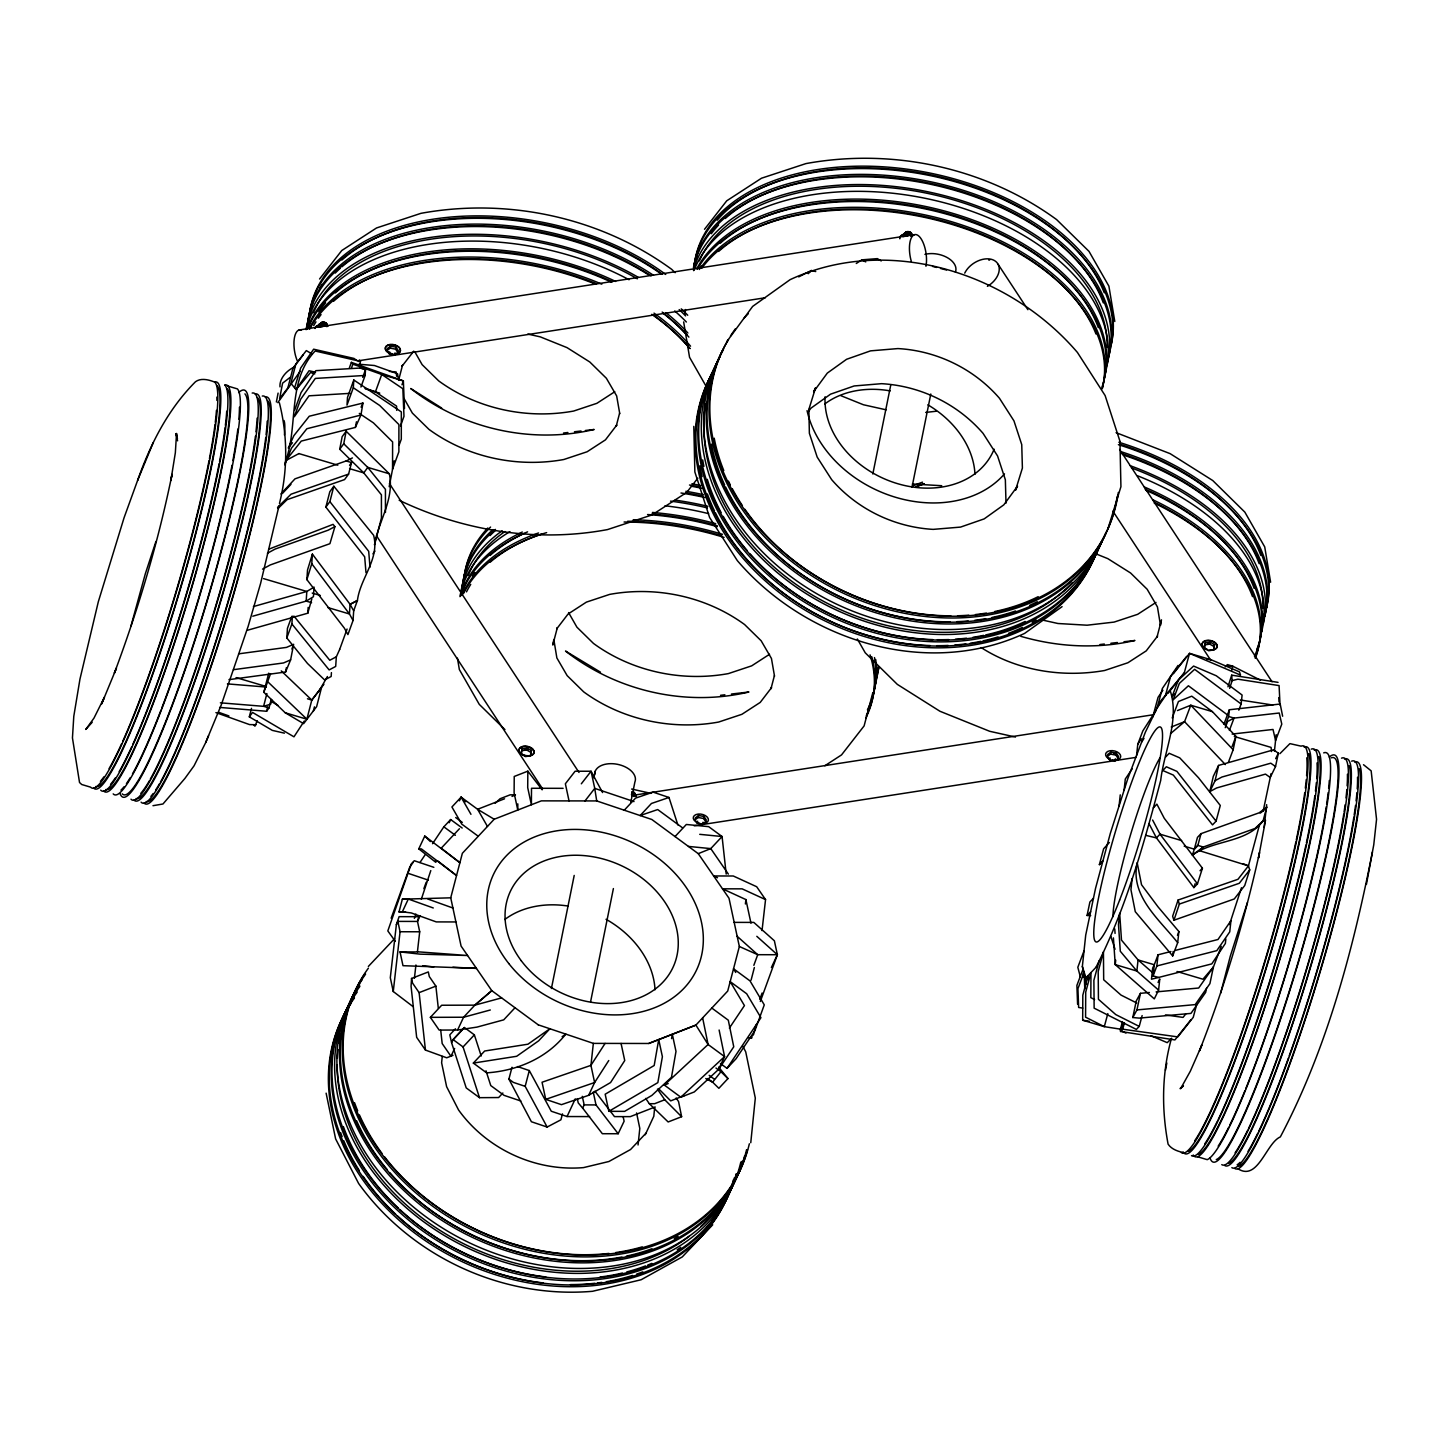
<?xml version="1.0" encoding="UTF-8"?>
<svg xmlns="http://www.w3.org/2000/svg" width="1449" height="1449" viewBox="0 0 1449 1449"><rect width="100%" height="100%" fill="white"/><g stroke="black" fill="none" stroke-linecap="round" stroke-linejoin="round"><path stroke-width="1.5" d="M1121.49 1029.315L1104.319 1026.653L1082.675 1020.205L1082.82 995.155L1088.072 975.63L1088.054 979.814M517.818 803.869L517.782 810.045L514.105 792.929L514.232 776.465L527.834 771.158L542.161 789.814M527.834 771.158L527.708 787.622L531.385 804.756L531.511 788.274L563.118 788.328M619.755 413.69L616.658 395.921L606.37 378.261L589.797 361.996L567.03 347.633L540.26 336.856L527.853 334.085M774.527 676.23L771.448 658.462L761.16 640.784L744.587 624.537C706.206 596.517 656.27 585.867 609.649 594.398L586.41 602.114L568.08 614.014L556.742 628.812L557.322 627.707L552.793 645.04L553.826 639.552L556.869 657.955L567.157 675.632L583.73 691.898C622.11 719.918 672.046 730.568 718.668 722.037L741.906 714.303L760.236 702.403L771.574 687.605L770.995 688.71L774.382 675.723M438.304 1008.214L435.877 986.117L429.302 976.554L428.306 971.935L411.552 978.455L411.063 986.28L416.66 1037.339L425.445 1050.072L446.709 1057.788L452.994 1055.343M359.28 365.347L360.493 361.399L315.139 351.002C287.029 380.852 298.476 424.611 285.851 460.583L284.765 464.803L291.43 448.212L306.862 428.741L360.946 415.048L362.938 403.057L309.271 416.225L293.839 435.696L288.26 448.067M331.423 672.626L331.169 676.484L324.612 679.943L307.514 663.479L286.811 637.958L287.445 628.323L291.792 616.332M286.811 637.958L291.883 623.976L292.39 616.26M306.88 579.618L307.514 570L312.386 554.116L350.078 604.324L353.683 610.826L353.049 620.462L347.923 634.59L344.319 628.087L306.88 579.618L311.77 563.733L312.386 554.116M247.688 630.188L307.786 613.199L308.166 607.421M307.786 613.199L311.843 598.854M353.81 380L347.506 397.37L346.999 405.122L353.302 387.752L353.81 380L401.337 411.914L401.301 439.174L399.2 444.97M365.981 572.663L364.677 556.833L325.862 507.096L329.811 491.736L333.831 486.248L373.625 535.297C379.837 559.169 360.294 577.771 357.414 600.502L350.078 604.342L349.444 613.978L353.049 620.462M360.928 387.046L365.13 375.454L365.51 369.64L360.113 368.046L315.828 370.672L301.048 392.607L294.727 409.976M442.253 1056.448L441.619 1062.823L446.618 1086.678L458.554 1109.97C486.683 1149.148 535.46 1171.716 583.549 1167.604L608.924 1161.5L630.569 1149.51L646.019 1133.154M638.049 1144.982L639.806 1128.427L636.582 1112.959M654.658 1107.742L653.807 1116.255L645.258 1134.766M1086.496 984.088L1082.349 966.555L1085.718 935.112L1095.535 888.382L1110.314 833.41L1127.811 778.584L1145.344 732.252L1160.269 701.479L1184.286 672.861L1189.52 653.354L1211.165 659.784L1239.493 671.865L1240.525 675.089L1189.52 653.354L1173.418 673.658M1119.063 805.988L1120.258 794.849M1124.116 790.176L1125.293 779.037L1132.285 768.713M1136.577 755.418L1137.773 744.261L1142.826 730.912L1155.795 710.753M1115.712 960.162L1115.241 964.617L1154.31 998.886L1158.584 990.102L1159.78 978.944L1158.059 982.458M1132.14 878.601L1130.945 889.758L1135.273 911.693L1172.676 955.942L1177.693 942.701L1178.888 931.544L1158.113 906.965L1141.522 884.723L1137.193 862.789C1129.894 896.043 1159.327 919.354 1177.693 942.701M1095.969 967.316C1126.127 908.414 1143.804 844.115 1160.703 780.413C1164.054 751.216 1179.758 720.117 1170.285 690.938M1225.836 938.97L1225.365 943.444L1211.781 963.893L1158.512 977.477L1153.096 975.901L1154.292 964.726L1158.041 954.8L1170.901 951.522M1153.096 975.883L1156.863 965.958L1158.041 954.8M1172.676 955.942L1173.165 951.468M1229.658 688.366L1232.139 680.595L1231.686 675.162L1278.054 682.37M1225.528 724.717L1228.643 716.494L1229.368 709.756L1280.191 704.033L1282.637 716.241M1238.804 710.173L1241.141 703.997L1242.101 695.031L1216.254 675.759L1193.596 666.069L1178.309 680.161L1172.078 696.589L1175.139 693.781M1274.414 751.252L1276.189 734.661M1171.227 1039.223C1161.808 1073.745 1161.518 1109.228 1168.093 1144.149C1171.752 1149.637 1178.617 1151.557 1184.648 1152.933M1264.162 827.451L1266.661 804.684M593.347 1043.371L590.938 1065.395L594.615 1082.53L588.638 1095.317L561.451 1104.663L545.73 1099.356L542.053 1082.24L590.902 1065.377L605.084 1043.407M417.439 951.703L419.703 931.779L417.493 921.437L418.761 916.692L399.109 916.656L396.374 924.625L390.306 977.731L393.259 991.514L413.074 1006.62M393.259 991.514L400.069 931.743L397.859 921.401L417.493 921.437L420.192 915.677M414.414 978.256L415.935 964.98M745.402 903.995L745.891 899.575L722.508 888.817L742.142 888.853L765.543 899.594L762.029 930.584M521.151 754.023L522.111 748.698L527.074 747.938L531.457 750.473L530.497 755.798L525.552 756.577L521.151 754.023L521.549 752.013M1204.264 648.192L1205.224 642.867L1210.187 642.106L1214.57 644.642L1213.61 649.967L1208.647 650.728L1204.264 648.192L1204.662 646.182M671.557 1038.607L672.318 1034.278L675.995 1051.413L671.467 1077.313L651.887 1095.408L624.646 1111.365L608.852 1111.329L605.175 1094.212L654.187 1065.504L658.715 1039.585L662.392 1056.701L657.846 1082.62L608.852 1111.329M1165.485 1070.195L1166.825 1062.968M1265.52 820.225L1258.493 858.043L1259.507 852.628C1244.546 920.061 1224.749 986.479 1199.482 1050.797L1201.837 1045.091L1190.317 1071.228L1180.663 1088.579L1183.145 1085.826M1238.098 1168.836C1257.949 1181.587 1266.263 1142.917 1280.336 1136.922C1327.139 1048.37 1353.04 949.838 1372.42 852.03M1366.407 884.415L1373.761 844.803L1376.55 819.319L1371.152 770.85L1363.509 764.71M279.458 503.473C287.844 470.273 287.717 435.823 279.367 402.75M276.379 401.989L278.099 393.096M228.942 679.653L285.544 672.028L286.413 667.591M285.544 672.028L290.615 659.875L293.622 644.316L286.504 647.395L238.614 653.843M339.736 449.226L342.145 436.71L346.148 431.241L389.401 473.877C394.472 499.76 378.606 520.535 374.512 544.896L381.431 517.963L381.413 494.834L363.771 472.881L339.736 449.226L343.739 443.756L346.148 431.241M298.856 453.609L285.851 460.565L301.265 441.094L355.367 427.419L356.454 421.786M389.183 486.701L394.182 460.764M387.028 350.495L387.444 348.466L390.632 346.13L396.03 347.144L398.24 350.513L397.841 352.542L394.653 354.896L389.256 353.864L387.028 350.495L390.216 348.14L390.632 346.13M389.256 353.864L389.654 351.853M397.841 352.542L395.613 349.173L396.03 347.144M394.653 354.896L395.052 352.868M522.111 748.698L521.712 750.727L526.657 749.948L531.058 752.502L531.457 750.473M526.657 749.948L527.074 747.938M530.497 755.798L530.914 753.788M551.417 988.508L574.202 875.431M593.891 777.859L595.231 771.212M590.612 1001.657L613.398 888.563M630.84 802.094L634.861 782.134A20.648 12.588 11.4 0 0 617.202 764.257A20.648 12.588 11.4 0 0 594.67 774.454M695.031 819.844L695.429 817.816L698.617 815.461L704.015 816.493L706.243 819.862L705.826 821.891L702.638 824.246L697.241 823.213L695.031 819.844L698.219 817.49L698.617 815.461M697.241 823.213L697.657 821.203M702.638 824.246L703.055 822.217M705.826 821.891L703.616 818.504L704.015 816.493M912.87 235.463L908.469 232.927L907.871 235.861L902.926 236.64M872.823 473.986L890.7 385.307M912.019 487.136L930.801 394.001M1107.344 756.432L1107.742 754.422L1110.93 752.067L1116.328 753.1L1118.537 756.469L1118.139 758.479L1114.951 760.834L1109.554 759.819L1107.344 756.432L1110.514 754.096L1110.93 752.067M1109.554 759.819L1109.952 757.791M1118.139 758.479L1115.911 755.11L1116.328 753.1M1114.951 760.834L1115.35 758.823M1161.174 621.458L1160.486 625.334L1157.443 606.932L1147.155 589.254L1130.582 572.989L1107.815 558.644L1095.462 553.663M1205.224 642.867L1204.825 644.896L1209.77 644.117L1214.171 646.652L1214.57 644.642M1209.77 644.117L1210.187 642.106M1213.61 649.967L1214.027 647.938M1090.68 915.605L1087.076 915.496L1089.902 902.003L1093.47 898.271M1206.51 988.29L1205.64 992.438L1190.951 1013.394L1139.168 1018.122L1132.792 1017.524L1136.27 1000.915L1140.435 993.326L1149.401 992.493M1132.792 1017.524L1136.94 1009.917L1140.435 993.326M1218.591 765.416L1215.077 780.703L1209.788 791.625L1216.599 787.966L1265.484 774.11L1270.23 777.479L1275.537 766.539L1278.344 753.19L1273.58 749.839L1218.591 765.416L1213.302 776.338L1209.788 791.625M1228.48 762.083L1233.153 749.749L1235.943 736.4L1212.415 711.658L1191.748 696.172L1178.435 701.515L1172.205 717.961M1221.235 946.36L1213.393 967.044L1209.915 983.654L1195.208 1004.61L1136.94 1009.917M1260.195 813.143L1263.22 810.879L1271.045 773.657M278.933 506.154L260.585 583.476L248.232 626.077L221.28 704.884L205.758 742.413L194.057 765.815L184.892 778.457L162.958 803.996L152.978 805.698M1220.638 993.199L1230.273 956.249L1247.426 902.528M131.026 625.823L145.353 573.695L155.912 541.528M325.862 507.096L329.883 501.626L333.831 486.248M269.46 548.917L333.071 524.375L334.918 526.621L329.919 543.683L270.257 564.947L262.541 569.131M278.027 508.49L287.029 499.688L344.572 479.583L348.593 474.095L351.564 462.575L346.148 460.963L294.998 478.84L280.907 493.928M288.079 387.137L292.988 368.028L303.095 355.023M284.421 733.158L272.321 730.387L249.319 716.838L251.51 708.362M285.236 712.781L306.88 719.211L311.789 700.102L321.533 687.551L316.625 706.659L303.62 723.649L285.236 712.781L263.827 692.26L268.735 673.151M263.827 692.26L270.51 673.821M266.888 693.564L263.609 706.333L220.375 702.819M219.614 707.42L266.598 711.26L267.685 707.003M266.598 711.26L269.025 707.945L271.217 699.432M271.814 699.939L270.709 704.178L263.627 706.297L269.025 707.909M313.364 711.097L314.451 706.858M619.592 413.182L616.223 426.169L616.785 425.064L605.447 439.862L587.117 451.762L563.878 459.496C517.257 468.027 467.321 457.377 428.94 429.357L412.367 413.092L404.036 398.493M872.859 692.55L864.111 725.913L841.543 754.893L824.843 765.76M1161.5 619.846L1156.99 637.18L1157.57 636.075L1146.231 650.873L1127.902 662.754L1104.663 670.489C1062.642 677.897 1017.216 670.796 981.118 647.54M395.342 941.379L387.825 930.928L411.226 863.984L414.287 860.724L433.831 867.317M405.575 911.928L399.018 911.928L402.351 899.195L450.73 897.819L462.358 853.298L494.181 819.246L541.365 800.862L596.716 800.935L651.815 819.482L698.255 853.66L729.01 898.253L739.352 946.505L727.724 991.044L695.9 1025.095L648.735 1043.479L593.384 1043.389L538.249 1024.841M421.333 899.249L430.788 870.577M562.466 1113.883L560.908 1119.805L547.142 1127.05L531.403 1121.743L508.907 1079.107L512.004 1067.261M547.142 1127.05L525.172 1086.352L529.302 1070.557L517.492 1066.573M751.089 980.14L754.368 967.534M756.034 1025.004L753.552 1034.532L750.491 1037.81L752.049 1037.738L748.517 1037.828M750.763 1142.736L755.309 1098.088L745.728 1051.883L742.631 1045.852M1006.004 503.165L1005.352 479.728L997.564 455.964L983.074 433.378C957.59 403.891 920.405 385.851 881.535 383.677L854.167 385.959L830.549 394.164L810.915 408.201L808.415 411.588M1102.924 860.887L1099.374 864.636L1103.631 848.77L1109.354 842.503M1152.806 716.875L1158.041 697.367L1162.895 690.249M1165.268 696.208L1170.52 676.701L1186.64 656.397M1099.139 960.814L1093.886 980.321L1094.14 1008.16L1136.36 1029.424L1139.222 1026.399L1142.138 1015.568M1107.815 1013.63L1104.319 1026.653L1085.573 1017.18L1085.718 992.112L1090.97 972.605L1090.825 997.655L1094.575 999.556M1120.149 1030.257L1122.486 1021.581M1190.716 1019.987L1174.94 1039.929L1120.53 1031.471L1122.866 1022.795M1120.53 1031.471L1122.685 1029.207L1124.442 1022.704M1231.632 670.561L1232.791 666.214L1227.394 664.602L1225.238 666.866M1184.177 846.144L1194.32 849.168L1197.472 837.377L1201.04 833.646L1259.199 812.78L1266.77 807.147L1263.075 820.895C1246.448 843.3 1213.9 839.587 1192.436 855.037L1194.32 849.15L1197.87 845.419L1201.04 833.646M1216.073 821.166L1176.896 771.357L1166.336 766.775L1162.786 770.524L1173.346 775.088L1212.523 824.898L1216.073 821.166L1220.293 805.463L1198.54 777.787L1179.74 757.863L1169.18 753.299L1165.612 757.03M1196.729 1004.356L1193.233 1017.361L1177.802 1036.904L1122.685 1029.207M1263.075 820.895L1254.979 828.484L1203.286 847.031L1199.718 850.762L1248.44 865.868L1249.726 869.871L1244.727 885.538L1234.276 898.96L1173.925 920.242L1172.639 916.239L1178.073 900.046L1237.989 879.289L1248.44 865.868L1259.525 824.626M294.6 387.807L300.668 368.064L313.654 349.191L353.973 358.428L356.852 360.493M253.829 724.844L254.933 726.203L257.234 720.787M808.723 409.868L815.552 387.843L813.614 391.773L827.307 373.099L846.596 359.28L870.559 350.857L897.927 348.575C936.797 350.73 973.982 368.789 999.466 398.276L1013.956 420.862L1021.744 444.626L1022.396 468.063L1015.586 490.088L1017.524 486.158L1003.813 504.85L984.179 518.887L960.56 527.092L933.192 529.374C894.323 527.201 857.138 509.142 831.672 479.655L817.182 457.087L809.375 433.305L808.85 409.397M1107.924 528.813L1120.928 486.683L1119.95 441.528M1227.973 686.826L1231.686 675.162M1178.073 900.046L1179.359 904.067L1173.925 920.242M1149.057 823.757L1156.447 837.902L1193.885 887.603L1195.135 883.691M1193.885 887.603L1197.454 883.872L1202.435 868.205L1164.271 818.305L1156.882 804.159L1153.313 807.908M1241.467 887.712L1229.476 924.571M137.619 480.362L124.071 517.746L98.315 601.77L79.967 679.074L73.79 716.313L72.45 737.921L79.532 782.496L81.724 784.507L90.635 787.169A212.369 24.633 -73.4 0 0 171.851 606.588A212.369 24.633 -73.4 0 0 214.832 382.174C209.073 379.783 201.031 377.628 195.47 381.757C168.012 409.288 150.479 443.955 137.619 480.362L153.141 442.814M349.281 368.155L351.382 362.359L403.365 380.906L404.488 408.509M351.455 368.028L352.868 364.17L351.382 362.359M362.721 377.374L365.51 369.64M396.718 410.357L396.555 406.1L375.436 391.846L381.739 374.476L403.365 380.906L401.971 384.764M291.919 649.007L293.06 645.874M400.467 425.988L403.981 416.334L402.858 388.73L381.739 374.476L352.868 364.17M339.646 649.46L347.072 629.029M353.665 610.862L357.432 600.466L350.078 604.324M391.158 918.213L409.741 867.19L413.146 862.336M423.869 888.654L426.205 882.278M414.36 918.376L415.899 914.12M753.842 965.324L757.718 954.692L737.161 936.289M759.783 999.393L762.102 993.018M760.327 1001.494L777.37 954.728L774.382 940.799L753.824 922.415L734.172 922.379M1084.033 950.834L1077.821 967.28L1080.465 977.351M1083.109 968.946L1076.897 985.392L1077.585 1004.211M1223.916 724.138L1229.368 709.756M1225.256 727.67L1227.593 721.493L1234.041 718.088L1279.232 713.017L1281.785 724.102L1275.573 740.548L1273.019 729.463L1232.121 734.063M1229.386 730.423L1234.041 718.088L1228.643 716.494M1232.067 746.67L1235.943 736.4M1177.457 935.329L1178.888 931.544M205.758 742.413L208.547 735.712M277.791 402.677L300.106 371.397M361.073 407.187L362.938 403.057M355.367 427.419L360.946 415.048M319.36 690.521L327.42 676.52M336.331 656.832L339.664 649.424M435.859 862.372L418.779 848.86L424.756 836.073L459.913 862.716L441.239 848.19L459.424 828.737M396.374 924.625L397.859 921.401M399.018 911.928L402.333 911.838L408.31 899.032L433.269 907.98M449.172 822.724L450.657 819.536L462.195 828.031M459.405 800.808L461.108 797.149L477.609 809.285L494.181 819.246M502.857 1093.017L498.637 1097.545L479.492 1097.672L466.216 1087.909L451.617 1042.827L453.102 1039.621L464.404 1027.522L474.366 1034.858L481.213 1055.995M538.285 1024.86L491.791 990.663L474.855 1005.153L463.571 1017.252L457.594 1030.04L476.975 1027.106L503.727 1019.842L515.011 1007.761M454.642 1048.424L450.965 1056.303L442.18 1043.552L440.731 1030.293M575.271 1098.831L567.048 1116.545L589.634 1116.581M582.281 1096.313L584.164 1104.899L582.661 1108.105L602.349 1133.716L618.162 1133.734L624.121 1121.218L623.197 1116.944M727.959 1078.581L720.932 1071.699L712.618 1082.186L718.867 1088.308L727.959 1078.581L718.613 1067.062M702.638 1017.886L708.09 1044.494L664.33 1085.066L680.813 1097.201L694.288 1091.948L718.595 1069.398L724.572 1056.629L719.121 1030.022M771.393 967.515L777.37 954.728L756.813 936.326M1275.681 758.66L1278.344 753.19M1211.69 970.576L1213.393 967.063L1202.96 979.216L1176.986 971.5M608.761 1060.541L594.615 1082.53L545.73 1099.356M1137.773 744.261L1141.305 738.773M1141.631 742.069L1143.986 738.392M304.308 720.986L293.966 736.817L252.543 712.437L249.319 716.838M419.993 862.481L425.01 854.964M432.545 843.716L443.847 826.836L450.657 819.536M729.372 1028.102L744.442 1005.588L730.187 981.625L746.67 993.742L760.924 1017.705L727.036 1068.366L720.443 1063.512M718.595 1069.416L733.755 1046.794L728.304 1020.205L711.821 1008.069M1178.073 665.399L1162.352 688.492L1157.099 708L1166.789 693.781M311.97 353.936L306.319 350.604L295.813 364.17L290.905 383.279L296.067 389.618L309.072 370.745L315.538 372.23M1213.393 967.063L1198.685 988.019L1156.121 991.895M368.354 966.429L394.545 938.698M358.301 361.507L359.388 360.04L360.493 361.399M349.553 465.31L351.564 462.575M389.419 473.823L367.774 467.393L363.771 472.881L349.571 468.661M372.918 553.88L374.929 551.145M726.782 341.674L752.647 306.409L790.103 279.657C888.237 234.05 1009.047 272.503 1077.422 352.451L1105.116 395.541L1119.896 441.094M307.46 698.78L311.789 700.066L323.924 684.254M289.021 386.43L279.603 398.692L282.591 383.152L290.235 377.32M581.321 783.8L591.065 771.248L602.585 792.567M584.998 800.917L594.742 788.383L591.065 771.248L575.108 771.23L565.364 783.782L569.04 800.899M319.559 279.005L341.765 250.532L376.523 227.964L420.971 213.329C507.585 197.481 600.357 217.259 671.648 269.315L675.18 272.684M413.744 351.147L401.953 366.289L402.532 365.184L398.584 380.344L397.569 373.77L374.44 365.51L358.917 364.242M704.522 229.286L726.728 200.813L761.486 178.227L805.934 163.592C892.548 147.744 985.32 167.523 1056.611 219.596L1089.014 251.383L1108.902 286.159L1114.788 321.497M686.754 492.37L697.857 478.134M1249.726 869.871L1239.275 883.292L1179.359 904.067M1185.843 1013.847L1183.054 1017.397L1165.413 1014.934M289.655 446.292L292.463 442.76M1168.166 693.183L1184.286 672.861M296.067 389.618L310.539 372.556L314.868 373.842M92.229 722.236L85.781 729.427L93.968 718.124L104.419 697.204L101.647 703.906L116.445 668.116L114.38 673.097C138.543 608.417 158.231 542.017 172.033 474.366L170.873 480.525L175.347 452.74L176.543 433.45L177.412 438.956M1099.374 864.636L1102.236 861.503M282.519 493.366L290.977 484.31M465.709 801.786L461.108 797.149L451.925 806.984L461.796 824.137L478.279 836.272M457.576 1030.022L439.156 1030.076L430.371 1017.343L441.673 1005.244L474.855 1005.153L501.608 997.89M624.265 810.208L635.55 798.127L653.101 792.132L668.985 797.475L677.878 824.952M455.457 1028.79L449.806 1034.84L451.617 1042.809M464.404 1027.54L453.12 1039.621L463.064 1046.939L479.492 1097.672M463.064 1046.939L474.366 1034.858M675.035 836.562L686.337 824.481L708.67 826.654L722.073 836.526L726.203 874.073M473.352 1063.095L484.654 1051.014L527.943 1044.204L549.896 1028.754L538.611 1040.853L516.659 1056.285L473.352 1063.095L486.629 1072.858C516.931 1070.865 546.69 1058.331 565.798 1034.115L562.14 1036.687M727.036 1068.366L736.128 1058.639L754.965 1030.493L764.275 1004.863L750.021 980.901L733.538 968.765L735.73 972.46M712.727 1224.785L682.262 1256.935L641.11 1279.757L592.532 1291.294C502.531 1298.992 411.244 1256.754 358.591 1183.435L335.625 1138.914L326.116 1093.162M1087.076 915.496L1090.626 911.747M1194.32 849.168L1197.87 845.419L1203.286 847.031L1192.436 855.037M1085.953 977.876L1095.987 967.298M1200.062 870.704L1202.435 868.205M1263.22 810.879L1266.77 807.147M808.234 273.698L811.331 270.51L815.733 271.561M1279.92 753.661L1289.918 743.627L1301.148 746.163A212.369 24.633 -73.4 0 1 1267.839 952.138A212.369 24.633 -73.4 0 1 1181.388 1152.607M1182.819 1085.862L1180.12 1088.634L1183.435 1085.971M1171.716 1038.209L1167.224 1042.664L1150.904 1035.691M277.538 507.422L291.05 494.2L348.593 474.095M495.178 803.271L500.032 798.761L510.139 794.831L515.446 794.831L512.04 796.425M680.813 1097.201L724.572 1056.611L708.09 1044.494L695.9 1025.095L648.735 1043.479M474.855 1005.153L491.791 990.663L461.09 946.088L450.73 897.819M1170.52 733.665L1184.558 721.674L1190.788 705.228L1212.415 711.658M1062.081 606.642L1024.624 633.394C926.491 678.983 805.68 640.549 737.306 560.6L709.612 517.492L694.85 471.957L693.799 426.35M614.774 391.737L596.897 403.311L573.659 411.045C527.038 419.576 477.101 408.926 438.703 380.906L422.13 364.641L414.849 351.872M769.546 654.278L751.669 665.852L728.43 673.586C681.809 682.117 631.873 671.467 593.492 643.447L576.919 627.182L568.588 612.583M856.287 263.483L861.883 259.842L877.37 258.628L881.227 260.947M686.301 492.678L651.996 514.938L607.548 529.573C537.09 542.777 463.589 531.077 399.181 500.267M1155.994 602.422L1137.664 614.322L1114.1 622.092L1087.094 625.207L1057.969 623.505L1043.497 620.281M588.638 1095.317L610.572 1082.548L624.736 1060.559L621.06 1043.443M267.431 553.228L275.147 549.062L328.18 530.171L334.918 526.621M1215.077 780.703L1221.905 777.044L1270.773 763.188L1275.537 766.539M798.707 276.886L811.331 270.51M346.13 460.999L352.451 457.92M290.615 659.875L283.515 662.954L233.434 669.692M698.255 853.66L710.771 848.607L722.073 836.526L699.722 834.334M1177.457 710.571L1190.788 705.228L1233.153 749.749M1171.245 727.018L1184.558 721.674L1225.401 764.601M504.56 798.779L477.609 809.285L487.462 826.455M425.445 1050.072L419.123 992.637L435.877 986.117M664.33 1085.066L668.17 1083.562M649.333 1103.703L668.152 1121.961L681.628 1116.708L664.747 1099.755L654.64 1103.703L649.333 1103.703L645.693 1098.414M655.165 1106.945L630.297 1116.636L614.485 1116.618L594.941 1091.188M684.182 1095.625L670.706 1100.878L658.444 1088.561M668.985 797.475L651.452 803.471L640.15 815.552L657.701 809.556L682.588 827.868M253.394 606.57L306.808 591.464L314.053 587.117L313.419 596.734L306.192 601.1L252.76 616.205M463.571 1017.252L490.323 1009.989M1175.175 950.435L1217.993 939.495L1230.944 920.695L1229.748 931.852L1216.798 950.653L1156.863 965.958M1232.139 680.595L1237.881 679.183L1279.087 685.594L1280.047 705.156M1158.494 977.495L1151.484 979.198L1152.679 968.041L1154.273 964.744L1138.063 959.926L1121.49 940.111L1119.679 913.359L1118.483 924.516L1120.294 951.25L1136.867 971.047L1158.584 990.102M318.78 324.286L323.725 323.525L328.126 326.061M903.506 233.687L908.469 232.927M299.055 330.01L914.536 234.666M318.182 327.22L323.145 326.46M359.461 360.62L765.326 297.751M631.583 795.555L1153.404 714.719M694.216 825.821L1135.762 757.41M563.534 433.016L567.917 432.508M574.474 431.766L581.031 431.005M585.396 430.498L594.144 429.484C530.769 444.463 461.905 428.542 410.719 388.513L441.673 408.038M925.712 412.44L936.235 411.226M1099.954 644.533L1104.319 644.026M1110.876 643.265L1117.433 642.505M1123.989 641.744L1134.929 640.476C1097.255 649.206 1057.861 647.105 1020.802 636.328M720.515 695.303L724.88 694.796M731.437 694.035L748.934 692.006C685.54 707.003 616.694 691.064 565.508 651.054L600.502 672.191M365.13 375.454L315.321 378.424L300.595 399.381L294.292 416.769L309.017 395.812L350.169 393.349M430.371 1017.343L463.553 1017.234M402.351 899.195L406.716 899.213M455.892 921.944L436.258 921.908L411.281 912.942L402.333 911.819M400.069 931.743L419.703 931.779M400.033 951.902L419.667 951.939L467.556 955.507L420.101 954.148L400.033 951.902L402.985 965.686L476.431 968.367L452.885 967.244M777.37 954.728L757.718 954.692L739.352 946.505M584.164 1104.899L596.01 1104.917L618.162 1133.734M256.02 724.735L249.536 724.591L215.919 712.6M418.779 848.86L421.405 848.915L456.562 875.576L437.888 861.05L435.261 860.978M912.417 484.002L941.723 485.723M1227.774 665.816L1232.791 666.214L1260.449 680.142M389.364 371.397L396.084 371.94L396.682 376.323M227.439 683.892L266.362 687.061M688.438 846.415L710.771 848.607L728.34 874.091M422.619 965.722L433.776 966.972M1206.709 659.168L1211.165 659.784M1082.747 1008.106L1078.636 1007.472L1077.929 988.653L1084.16 972.207L1084.776 988.942M1240.344 699.994L1272.874 705.047M1082.675 1020.223L1089.304 1021.237M390.216 348.14L395.613 349.173M1110.514 754.096L1115.911 755.11M698.219 817.49L703.616 818.504M360.113 368.046L364.967 368.97M1116.092 432.653L1170.122 453.646L1212.741 480.525L1244.836 512.113L1264.723 546.907L1270.61 582.244M886.19 409.832L863.441 404.76L840.8 395.649M1015.477 737.052L989.685 731.292L939.948 711.26L897.329 684.381L865.234 652.793L857.337 638.991M631.637 789.053L650.981 793.382M1145.924 835.385L1156.447 837.902L1160.015 834.171L1181.641 840.601M932.576 266.399L936.561 267.449M940.564 268.482L946.541 270.021M365.293 388.839L379.765 393.132M227.891 386.068L237.401 388.893A212.369 24.633 -73.4 0 1 194.42 613.289A212.369 24.633 -73.4 0 1 113.203 793.871M298.874 453.573L337.798 465.183M1234.313 736.472L1271.081 747.412L1271.57 751.578M263.537 578.604L306.808 591.464L306.192 601.1L311.589 602.693M312.223 593.076L320.338 595.485M327.818 607.548L349.444 613.978L311.77 563.733M236.06 677.589L266.362 686.554M1197.725 1156.827L1207.216 1159.653A212.369 24.633 -73.4 0 0 1294.265 945.509A212.369 24.633 -73.4 0 0 1323.716 752.882M634.01 801.587L594.742 788.383L596.716 800.935M408.745 873.53L428.306 880.123M525.172 1086.352L513.363 1082.385L508.907 1079.107M520.843 1101.005L504.053 1095.353L490.776 1085.591L485.995 1070.793M567.012 1116.527L551.272 1111.238L529.302 1070.557M365.112 388.169L375.436 391.846M218.491 712.238L228.888 715.933M427.944 899.068L452.921 908.016M1242.988 863.64L1248.44 865.868M717.527 877.75L713.633 875.957L733.285 875.993L756.686 886.734L765.543 899.594M1122.087 1031.199L1125.945 1033.083M1136.65 1002.962L1121.019 995.083L1103.685 979.778L1103.432 951.939L1098.197 971.446L1098.433 999.285L1115.766 1014.59L1139.222 1026.399M861.883 259.842L865.741 261.907M633.195 793.708L636.129 795.41M270.637 701.099L278.154 705.536M353.302 387.752L379.71 405.485L398.91 424.557L398.873 451.798L392.552 469.186L392.607 441.927L373.407 422.854L359.316 413.4M455.711 817.562L462.303 822.416M443.847 826.836L455.384 835.312M715.987 1068.058L720.932 1071.699M709.177 1075.357L714.122 1078.998M707.673 1078.545L712.618 1082.186L705.772 1078.527M1241.141 703.997L1194.628 669.329L1179.359 683.403L1173.129 699.849L1188.397 685.775L1227.756 715.118M1153.096 973.094L1138.063 959.926L1136.867 971.047L1115.241 964.617L1113.412 937.883M281.269 670.887L311.789 700.066M268.337 682.316L306.88 719.175M424.756 836.073L430.353 841.579M343.739 443.756L367.774 467.429M504.922 729.59L479.239 704.323L459.351 669.547L457.431 658.1M582.625 1108.087L578.223 1102.888L577.3 1098.614M329.883 501.626L368.698 551.344L370.002 567.193M293.893 616.042L329.774 660.273L336.331 656.795L335.697 666.431L329.14 669.909L291.883 623.976M367.774 467.393L385.434 489.345L385.452 512.475M1197.454 883.872L1160.015 834.153L1152.607 820.007M676.122 1098.016L678.549 1101.53L681.628 1116.708M657.466 1089.213L664.747 1099.755M419.123 992.637L412.548 983.074L411.552 978.455M998.144 264.352L1027.884 309.688M1119.606 449.444L1272.041 681.755M1112.886 511.135L1210.803 660.346M389.401 483.513L579.02 772.48M376.486 535.768L542.56 788.836M461.108 797.149L470.961 814.32M705.898 385.905L689.543 357.269L683.656 321.932M177.303 437.689L175.963 433.649L177.575 440.84M1110.894 936.525L1115.042 949.258M1082.367 966.537L1085.971 977.84M745.891 899.575L750.98 923.23M593.257 1092.075L596.01 1104.917M1114.77 928.954L1115.06 933.41M1278.797 697.585L1279.014 701.932M1083.272 973.13L1083.417 977.314M320.99 324.304A2.952 1.811 11.4 0 1 323.58 322.239A2.952 1.811 11.4 0 1 326.623 324.793M321.026 325.355A2.952 1.811 11.4 0 1 322.747 324.974M323.797 325.119A2.952 1.811 11.4 0 1 324.504 325.355M314.994 328.488A7.68 4.691 11.4 0 1 327.003 326.623M315.067 328.18A7.68 4.691 11.4 0 1 327.057 326.333M320.972 325.029A3.351 2.047 11.4 0 1 323.525 322.131A3.351 2.047 11.4 0 1 326.695 325.518M322.258 324.286A3.351 2.047 11.4 0 0 320.338 325.083A3.351 2.047 11.4 0 1 323.417 322.747A3.351 2.047 11.4 0 1 326.858 325.663M325.5 325.101A3.351 2.047 11.4 0 0 323.96 324.431A2.952 1.811 11.4 0 1 325.264 325.083M320.483 325.5A2.952 1.811 11.4 0 1 322.403 324.377M322.348 324.685A2.952 1.811 11.4 0 0 320.664 325.391A2.952 1.811 11.4 0 1 322.91 323.743A3.351 2.047 11.4 0 1 326.568 325.5M323.852 324.811A2.952 1.811 11.4 0 1 325.21 325.391M320.12 325.246A3.351 2.047 11.4 0 1 322.312 323.978A2.952 1.811 11.4 0 0 320.537 325.192M326.116 325.264A3.351 2.047 11.4 0 0 324.033 324.123A2.952 1.811 11.4 0 1 325.826 325.21M320.881 324.92A2.952 1.811 11.4 0 1 323.471 322.837A2.952 1.811 11.4 0 1 326.496 325.409A2.952 1.811 11.4 0 0 323.018 323.127A2.952 1.811 11.4 0 0 320.809 325.228M320.917 325.337A3.351 2.047 11.4 0 1 323.471 322.439A3.351 2.047 11.4 0 1 326.641 325.826M322.185 324.576A3.351 2.047 11.4 0 0 320.283 325.391A3.351 2.047 11.4 0 1 323.344 323.055A3.351 2.047 11.4 0 1 326.786 325.971M323.906 324.739A3.351 2.047 11.4 0 1 325.427 325.409M320.12 325.464A3.351 2.047 11.4 0 1 322.801 323.652A2.952 1.811 11.4 0 1 326.224 325.373M320.754 325.536A2.952 1.811 11.4 0 1 322.602 323.453A2.952 1.811 11.4 0 1 326.279 325.065M390.234 348.358A2.952 1.811 11.4 0 1 390.669 348.014M392.063 354.117A7.68 4.691 11.4 0 1 386.34 346.257A7.68 4.691 11.4 0 1 399.127 347.615A7.68 4.691 11.4 0 1 394.037 354.335M392.118 353.81A7.68 4.691 11.4 0 1 386.394 345.949A7.68 4.691 11.4 0 1 399.181 347.325A7.68 4.691 11.4 0 1 394.11 354.027M297.443 361.163A19.779 8.096 81.2 0 1 294.183 339.428A19.779 8.096 81.2 0 1 301.193 330.082M911.312 261.345A19.779 8.096 81.2 0 1 916.674 234.738A19.779 8.096 81.2 0 1 925.947 266.254M906.005 234.484A2.952 1.811 11.4 0 1 906.621 232.13A2.952 1.811 11.4 0 1 910.552 232.8A2.952 1.811 11.4 0 1 910.624 235.281M908.94 234.666A2.952 1.811 11.4 0 1 910.334 235.535M899.738 237.89A7.68 4.691 11.4 0 1 909.99 235.227M899.847 238.831A7.68 4.691 11.4 0 1 903.379 234.484A7.68 4.691 11.4 0 1 911.801 235.734M911.457 235.68A3.351 2.047 11.4 0 0 908.885 232.909A2.952 1.811 11.4 0 0 905.39 233.977A3.351 2.047 11.4 0 1 909.139 231.695A3.351 2.047 11.4 0 1 910.95 235.318A2.952 1.811 11.4 0 0 908.777 233.289A3.351 2.047 11.4 0 0 905.208 233.869M909.302 234.466A2.952 1.811 11.4 0 1 910.769 235.698A3.351 2.047 11.4 0 0 909.066 232.003A3.351 2.047 11.4 0 0 905.281 234.213A3.351 2.047 11.4 0 1 908.324 233.434A3.351 2.047 11.4 0 1 911.24 235.209M905.045 233.959A3.351 2.047 11.4 0 1 909.012 232.311A3.351 2.047 11.4 0 1 911.312 235.535A3.351 2.047 11.4 0 0 905.571 234.104A2.952 1.811 11.4 0 1 908.722 233.597A2.952 1.811 11.4 0 1 911.041 235.571A2.952 1.811 11.4 0 0 908.831 232.999A3.351 2.047 11.4 0 0 904.991 234.05M905.462 233.85A2.952 1.811 11.4 0 1 909.32 232.492A2.952 1.811 11.4 0 1 910.57 235.571M905.408 234.14A2.952 1.811 11.4 0 1 908.903 232.691A2.952 1.811 11.4 0 1 910.932 235.535M906.929 233.995A3.351 2.047 11.4 0 1 907.78 233.995M909.447 234.412A3.351 2.047 11.4 0 1 910.733 235.281M905.589 233.869A2.952 1.811 11.4 0 1 908.777 233.289A3.351 2.047 11.4 0 1 911.457 235.444A3.351 2.047 11.4 0 0 908.523 232.51A3.351 2.047 11.4 0 0 904.991 234.267M632.344 791.697A2.952 1.811 11.4 0 1 634.535 793.183A2.952 1.811 11.4 0 1 633.938 794.903M632.199 794.595A2.952 1.811 11.4 0 1 632.869 794.903M633.829 795.755A2.952 1.811 11.4 0 1 634.082 796.425M631.384 794.342A7.68 4.691 11.4 0 1 636.491 796.696M632.398 791.625A3.351 2.047 11.4 0 1 634.209 795.247M632.289 792.005A2.952 1.811 11.4 0 1 633.883 795.211M632.633 794.088A2.952 1.811 11.4 0 1 633.756 794.849M634.101 795.32A2.952 1.811 11.4 0 1 634.191 796.28M632.778 794.052A3.351 2.047 11.4 0 1 634.59 796.008M632.561 794.396A2.952 1.811 11.4 0 1 633.195 794.74M634.028 795.628A2.952 1.811 11.4 0 1 634.173 796.117M634.01 796.389A2.952 1.811 11.4 0 0 632.688 793.78A3.351 2.047 11.4 0 1 634.608 796.226M632.271 792.241A3.351 2.047 11.4 0 1 634.082 795.863A2.952 1.811 11.4 0 0 632.815 793.164M632.217 792.313A2.952 1.811 11.4 0 1 633.829 795.519M633.756 795.827A2.952 1.811 11.4 0 0 632.162 792.621A3.351 2.047 11.4 0 1 634.028 796.171M632.09 793.164A3.351 2.047 11.4 0 1 634.372 796.389M632.144 792.857A3.351 2.047 11.4 0 1 634.445 796.081M1113.738 753.734A2.952 1.811 11.4 0 1 1115.078 754.313M1110.441 759.53A7.68 4.691 11.4 0 1 1107.869 751.379A7.68 4.691 11.4 0 1 1120.312 754.784A7.68 4.691 11.4 0 1 1112.361 760.073M700.048 823.467A7.68 4.691 11.4 0 1 694.325 815.588A7.68 4.691 11.4 0 1 707.112 816.964A7.68 4.691 11.4 0 1 702.041 823.684M1207.434 643.917A2.952 1.811 11.4 0 1 1208.013 643.682M1206.908 649.496A7.68 4.691 11.4 0 1 1204.336 641.346A7.68 4.691 11.4 0 1 1216.78 644.751A7.68 4.691 11.4 0 1 1208.846 650.021M1206.981 649.188A7.68 4.691 11.4 0 1 1203.956 641.273A7.68 4.691 11.4 0 1 1216.309 643.628A7.68 4.691 11.4 0 1 1210.875 649.931M964.726 273.118A19.779 13.421 -33.3 0 1 994.467 260.566A19.779 13.421 -33.3 0 1 987.385 286.359M988.779 260.059A3.351 2.047 11.4 0 1 989.631 260.077M524.321 749.749A2.952 1.811 11.4 0 1 525.589 749.387M526.331 749.405A2.952 1.811 11.4 0 1 527.816 749.767M280.019 386.901A19.779 13.421 -33.3 0 1 294.853 366.778M283.986 420.5A112.207 13.023 -73.4 0 1 284.439 435.026M267.214 421.134A209.725 24.343 -73.4 0 1 266.055 434.791M265.765 437.308A209.725 24.343 -73.4 0 1 222.729 619.248M222.095 621.313A209.725 24.343 -73.4 0 1 160.422 782.152M159.535 783.692A209.725 24.343 -73.4 0 1 155.623 790.049M153.177 793.527A209.725 24.343 -73.4 0 1 150.913 796.334M267.504 400.594A209.725 24.343 -73.4 0 1 227.058 615.68A209.725 24.343 -73.4 0 1 146.204 801.532M265.258 396.954A212.369 24.633 -73.4 0 1 229.322 609.178A212.369 24.633 -73.4 0 1 144.085 803.054M262.287 396.066A212.369 24.633 -73.4 0 1 226.352 608.308A212.369 24.633 -73.4 0 1 141.114 802.166M224.867 384.945A212.369 24.633 -73.4 0 1 188.931 597.169A212.369 24.633 -73.4 0 1 103.694 791.045M227.131 388.567A209.725 24.343 -73.4 0 1 186.667 603.672A209.725 24.343 -73.4 0 1 105.813 789.524M255.151 393.947A212.369 24.633 -73.4 0 1 219.234 606.189A212.369 24.633 -73.4 0 1 133.978 800.047M252.18 393.059A212.369 24.633 -73.4 0 1 216.263 605.302A212.369 24.633 -73.4 0 1 131.008 799.178M226.714 411.19A209.725 24.343 -73.4 0 1 225.374 425.3M225.156 427.129A209.725 24.343 -73.4 0 1 219.542 461.561M219.161 463.517A209.725 24.343 -73.4 0 1 132.819 744.388M131.768 746.688A209.725 24.343 -73.4 0 1 119.144 771.683M115.232 778.041A209.725 24.343 -73.4 0 1 110.541 784.326M224.921 385.18A212.369 24.633 -73.4 0 1 181.94 609.576A212.369 24.633 -73.4 0 1 100.724 790.158M214.76 381.938A212.369 24.633 -73.4 0 1 178.843 594.181A212.369 24.633 -73.4 0 1 93.587 788.039M244.935 393.874A209.725 24.343 -73.4 0 1 202.498 615.499A209.725 24.343 -73.4 0 1 122.277 793.835M239.465 407.151A209.725 24.343 -73.4 0 1 238.85 419.304M237.853 429.013A209.725 24.343 -73.4 0 1 232.909 460.547M232.021 465.274A209.725 24.343 -73.4 0 1 161.727 708.199M160.984 710.119A209.725 24.343 -73.4 0 1 132.511 773.857M130.283 777.66A209.725 24.343 -73.4 0 1 126.461 783.565M124.107 786.716A209.725 24.343 -73.4 0 1 120.937 790.14M257.125 418.127A209.725 24.343 -73.4 0 1 255.966 431.784M255.441 436.149A209.725 24.343 -73.4 0 1 249.826 470.581M249.463 472.519A209.725 24.343 -73.4 0 1 150.316 779.145M149.446 780.685A209.725 24.343 -73.4 0 1 140.825 793.327M257.415 397.587A209.725 24.343 -73.4 0 1 216.952 612.673A209.725 24.343 -73.4 0 1 136.115 798.526M238.65 392.588A212.369 24.633 -73.4 0 1 208.076 598.002A212.369 24.633 -73.4 0 1 120.086 793.672M217.024 385.579A209.725 24.343 -73.4 0 1 176.579 600.665A209.725 24.343 -73.4 0 1 95.725 786.517M216.861 397.098A209.725 24.343 -73.4 0 1 216.897 400.431M216.462 410.357A209.725 24.343 -73.4 0 1 215.285 422.311M215.05 424.14A209.725 24.343 -73.4 0 1 209.453 458.572M209.073 460.51A209.725 24.343 -73.4 0 1 122.712 741.381M121.662 743.681A209.725 24.343 -73.4 0 1 109.055 768.676M103.893 776.863A209.725 24.343 -73.4 0 1 100.434 781.319M313.708 325.572A209.725 127.965 11.4 0 1 315.954 321.859M318.4 318.2A209.725 127.965 11.4 0 1 321.062 314.596M333.668 301.175A209.725 127.965 11.4 0 1 596.553 283.769M653.59 315.103A209.725 127.965 11.4 0 1 689.688 348.358M309.706 329.086A212.369 129.577 11.4 0 1 595.05 283.986M651.742 314.324A212.369 129.577 11.4 0 1 690.068 348.611M309.198 328.561A212.369 129.577 11.4 0 1 601.806 284.167M653.988 313.129A212.369 129.577 11.4 0 1 690.557 346.184M629.047 279.729A212.369 129.577 11.4 0 0 306.119 329.666A212.369 129.577 11.4 0 1 428.741 237.708A212.369 129.577 11.4 0 1 638.266 277.32M674.709 310.955A212.369 129.577 11.4 0 1 686.373 322.022M307.224 328.706A212.369 129.577 11.4 0 1 615.626 281.45M665.924 312.658A212.369 129.577 11.4 0 1 687.877 333.035M307.55 328.995A212.369 129.577 11.4 0 1 611.134 281.994M663.57 313.618A212.369 129.577 11.4 0 1 688.873 337.092M318.798 311.789A209.725 127.965 11.4 0 1 325.59 302.859M335.317 292.933A209.725 127.965 11.4 0 1 612.366 281.758M662.175 312.078A209.725 127.965 11.4 0 1 687.152 335.262M306.953 328.561A212.369 129.577 11.4 0 1 430.77 229.884A212.369 129.577 11.4 0 1 649.333 275.328M313.509 312.73A209.725 127.965 11.4 0 1 637.343 278.806M679.183 309.579A209.725 127.965 11.4 0 1 685.594 315.9M681.247 308.854A212.369 129.577 11.4 0 1 687.732 315.248M335.244 273.064A209.725 127.965 11.4 0 1 340.316 268.228M341.892 266.833A209.725 127.965 11.4 0 1 651.072 275.835M307.315 328.38A212.369 129.577 11.4 0 1 431.802 227.384A212.369 129.577 11.4 0 1 653.499 275.292M308.42 326.822A212.369 129.577 11.4 0 1 434.229 221.371A212.369 129.577 11.4 0 1 661.795 274.368M320.012 288.152A209.725 127.965 11.4 0 1 322.022 284.402M341.964 259.987A209.725 127.965 11.4 0 1 661.903 273.915M308.981 320.157A212.369 129.577 11.4 0 1 440.061 218.219A212.369 129.577 11.4 0 1 665.725 274.441M504.795 919.499A89.766 70.349 25 0 1 568.171 906.06M606.044 919.282A89.766 70.349 25 0 1 655.02 989.794M642.233 1246.883A209.725 164.371 25 0 1 615.753 1252.552M608.96 1253.421A209.725 164.371 25 0 1 384.565 1156.827M381.975 1153.404A209.725 164.371 25 0 1 359.406 1114.879M357.668 1110.822A209.725 164.371 25 0 1 354.534 1102.707M749.35 1143.786A212.369 166.436 25 0 1 478.858 1230.98A212.369 166.436 25 0 1 368.39 968.149M747.485 1149.745A212.369 166.436 25 0 1 478.025 1232.737A212.369 166.436 25 0 1 365.076 973.456M736.563 1173.962A212.369 166.436 25 0 1 463.97 1253.095A212.369 166.436 25 0 1 357.233 992.004M746.561 1149.745A212.369 166.436 25 0 1 476.069 1236.939A212.369 166.436 25 0 1 365.601 974.108M744.695 1155.722A212.369 166.436 25 0 1 475.254 1238.696A212.369 166.436 25 0 1 362.286 979.415M742.069 1161.337A212.369 166.436 25 0 1 472.628 1244.311A212.369 166.436 25 0 1 359.66 985.03M740.837 1162.026A212.369 166.436 25 0 1 470.327 1249.237A212.369 166.436 25 0 1 359.859 986.389M719.447 1204.427A209.725 164.371 25 0 1 701.135 1226.071M689.344 1236.196A209.725 164.371 25 0 1 466.252 1245.017A209.725 164.371 25 0 1 337.182 1065.033M337.363 1058.368A209.725 164.371 25 0 1 338.106 1049.547M339.03 1043.008A209.725 164.371 25 0 1 340.732 1034.477M680.74 1247.354A209.725 164.371 25 0 1 677.172 1249.781M651.833 1263.365A209.725 164.371 25 0 1 647.685 1265.086M645.584 1265.901A209.725 164.371 25 0 1 626.783 1271.932M622.436 1273.019A209.725 164.371 25 0 1 600.085 1277.022M545.838 1276.949A209.725 164.371 25 0 1 400.051 1209.734M398.457 1208.249A209.725 164.371 25 0 1 343.377 1126.579M736.327 1173.618A212.369 166.436 25 0 1 466.886 1256.609A212.369 166.436 25 0 1 353.918 997.329M734.353 1177.838A212.369 166.436 25 0 1 462.412 1259.652A212.369 166.436 25 0 1 354.444 997.981M733.538 1179.595A212.369 166.436 25 0 1 464.097 1262.568A212.369 166.436 25 0 1 351.129 1003.288M678.096 1236.486A209.725 164.371 25 0 1 674.256 1238.66M651.941 1248.748A209.725 164.371 25 0 1 626.403 1256.12M621.947 1257.026A209.725 164.371 25 0 1 390.035 1172.893M387.191 1169.56A209.725 164.371 25 0 1 356.617 1120.838M642.795 1271.86A209.725 164.371 25 0 1 636.691 1274.069M632.543 1275.446A209.725 164.371 25 0 1 606.316 1281.695M601.806 1282.383A209.725 164.371 25 0 1 597.296 1282.981M595.014 1283.253A209.725 164.371 25 0 1 570.471 1284.575M543.049 1282.908A209.725 164.371 25 0 1 397.261 1215.711M395.668 1214.208A209.725 164.371 25 0 1 363.138 1176.353M359.352 1170.611A209.725 164.371 25 0 1 343.721 1140.653M342.109 1136.596A209.725 164.371 25 0 1 340.587 1132.538M463.499 593.529A212.369 129.577 11.4 0 1 546.635 532.616M624.084 522.02A212.369 129.577 11.4 0 1 724.083 537.398M870.052 654.857A212.369 129.577 11.4 0 1 865.796 718.052M459.949 596.644A212.369 129.577 11.4 0 1 509.939 531.638M664.982 505.792A212.369 129.577 11.4 0 1 708.652 513.652M878.04 666.866A212.369 129.577 11.4 0 1 874.598 686.935M460.547 595.575A212.369 129.577 11.4 0 1 522.328 532.018M652.43 512.457A212.369 129.577 11.4 0 1 715.697 523.65M875.703 659.53A212.369 129.577 11.4 0 1 871.573 699.016M538.575 532.96A212.369 129.577 11.4 0 0 462.05 595.249A212.369 129.577 11.4 0 1 492.877 529.646M633.231 519.72A212.369 129.577 11.4 0 1 722.49 534.319M871.809 656.795A212.369 129.577 11.4 0 1 866.285 715.625M460.764 595.811A212.369 129.577 11.4 0 1 527.581 531.855M647.558 514.54A212.369 129.577 11.4 0 1 717.327 526.657M874.49 657.574A212.369 129.577 11.4 0 1 867.444 709.811M472.392 576.159A209.725 127.965 11.4 0 1 474.837 572.5M490.106 555.474A209.725 127.965 11.4 0 1 524.121 533.413M651.796 514.033A209.725 127.965 11.4 0 1 717.183 525.733M466.487 591.88A209.725 127.965 11.4 0 1 470.726 584.4M490.034 562.321A209.725 127.965 11.4 0 1 542.234 533.757M627.652 521.26A209.725 127.965 11.4 0 1 721.783 535.804M878.746 668.007A212.369 129.577 11.4 0 1 877.533 672.408M461.615 593.347A212.369 129.577 11.4 0 1 495.449 529.41M680.994 493.004A212.369 129.577 11.4 0 1 705.065 497.568M468.299 575.271A209.725 127.965 11.4 0 1 504.922 531.548M670.543 501.137A209.725 127.965 11.4 0 1 707.384 507.893M460.619 594.344A212.369 129.577 11.4 0 1 502.169 530.787M675.089 500.122A212.369 129.577 11.4 0 1 707.855 506.335M878.837 666.848A212.369 129.577 11.4 0 1 875.975 680.161M490.034 535.605A209.725 127.965 11.4 0 1 495.087 530.769M685.685 492.877A209.725 127.965 11.4 0 1 702.982 496.228M685.848 491.283A212.369 129.577 11.4 0 1 703.363 494.67M463.282 585.106A212.369 129.577 11.4 0 1 490.577 527.056M691.408 486.23A212.369 129.577 11.4 0 1 702.348 488.385M463.698 586.936A212.369 129.577 11.4 0 1 487.788 527.997M691.898 483.803A212.369 129.577 11.4 0 1 700.664 485.487M689.507 485.017A209.725 127.965 11.4 0 1 700.32 487.063M1004.483 473.895A112.207 87.936 25 0 1 892.964 496.482A112.207 87.936 25 0 1 807.057 410.628M824.753 403.981A89.766 70.349 25 0 1 890.193 390.886M927.831 404.832A89.766 70.349 25 0 1 974.978 474.294M994.123 449.19A89.766 70.349 25 0 1 896.297 483.278A89.766 70.349 25 0 1 825.097 396.772M1036.162 619.973A209.725 164.371 25 0 1 1032.195 622.309M1022.342 627.453A209.725 164.371 25 0 1 1008.504 633.358M998.089 636.908A209.725 164.371 25 0 1 983.038 640.875M980.864 641.327A209.725 164.371 25 0 1 970.232 643.247M965.885 643.863A209.725 164.371 25 0 1 954.855 645.022M948.135 645.439A209.725 164.371 25 0 1 936.869 645.693M930.095 645.566A209.725 164.371 25 0 1 715.426 512.837M714.502 510.936A209.725 164.371 25 0 1 707.384 493.946M702.131 476.63A209.725 164.371 25 0 1 699.885 465.872M1095.172 555.8A212.369 166.436 25 0 1 831.346 623.939A212.369 166.436 25 0 1 709.267 378.95M1095.154 556.054A212.369 166.436 25 0 1 830.893 621.603A212.369 166.436 25 0 1 710.101 377.193M711.079 375.273A212.369 166.436 25 0 1 713.162 371.469M1105.496 533.938A212.369 166.436 25 0 1 837.486 597.712A212.369 166.436 25 0 1 723.486 349.354M1037.267 601.715A209.725 164.371 25 0 1 1029.641 605.374M1015.532 610.971A209.725 164.371 25 0 1 992.022 617.455M985.682 618.669A209.725 164.371 25 0 1 974.851 620.263M968.222 620.969A209.725 164.371 25 0 1 957.028 621.657M950.272 621.82A209.725 164.371 25 0 1 725.641 487.063M724.663 484.98A209.725 164.371 25 0 1 711.423 444.137M1097.962 549.823A212.369 166.436 25 0 1 834.135 617.98A212.369 166.436 25 0 1 712.057 372.991M1097.944 550.095A212.369 166.436 25 0 1 829.951 613.869A212.369 166.436 25 0 1 715.951 365.51M1100.57 544.48A212.369 166.436 25 0 1 832.559 608.254A212.369 166.436 25 0 1 718.577 359.895M1072.061 582.933A209.725 164.371 25 0 1 832.251 605.791A209.725 164.371 25 0 1 705.79 403.637M1102.001 541.564A212.369 166.436 25 0 1 834.859 603.327A212.369 166.436 25 0 1 719.809 356.871M1106.312 532.181A212.369 166.436 25 0 1 839.551 596.571A212.369 166.436 25 0 1 723.25 349.499M1112.778 515.645A212.369 166.436 25 0 1 845.328 594.126A212.369 166.436 25 0 1 728.485 339.627M1117.215 496.355A212.369 166.436 25 0 1 1114.009 511.406M1118.338 492.425A212.369 166.436 25 0 1 860.217 598.346A212.369 166.436 25 0 1 728.195 339.754M730.477 336.023A212.369 166.436 25 0 1 735.44 328.76M743.808 318.454A212.369 166.436 25 0 1 748.354 313.618M1025.131 621.476A209.725 164.371 25 0 1 985.827 634.897M983.654 635.368A209.725 164.371 25 0 1 973.022 637.288M966.483 638.176A209.725 164.371 25 0 1 955.398 639.208M948.678 639.57A209.725 164.371 25 0 1 937.394 639.697M932.884 639.607A209.725 164.371 25 0 1 750.147 553.971M747.304 550.692A209.725 164.371 25 0 1 723.214 516.369M721.131 512.584A209.725 164.371 25 0 1 707.293 479.329M703.924 466.343A209.725 164.371 25 0 1 702.674 459.913M1038.19 596.68A209.725 164.371 25 0 1 994.811 611.496M986.334 613.072A209.725 164.371 25 0 1 975.449 614.557M968.783 615.173A209.725 164.371 25 0 1 957.572 615.771M950.798 615.843A209.725 164.371 25 0 1 744.895 509.287M742.395 505.61A209.725 164.371 25 0 1 732.288 488.711M730.314 484.908A209.725 164.371 25 0 1 728.43 481.104M723.776 470.545A209.725 164.371 25 0 1 714.212 438.178M924.933 254.372A20.648 12.588 11.4 0 1 947.574 257.777A20.648 12.588 11.4 0 1 955.38 272.05M718.632 251.438A209.725 127.965 11.4 0 1 926.11 216.825A209.725 127.965 11.4 0 1 1095.987 333.976M685.16 314.035A212.369 129.577 11.4 0 1 685.468 309.525M701.787 268.156A212.369 129.577 11.4 0 1 951.721 224.341A212.369 129.577 11.4 0 1 1102.291 388.694M700.954 267.558A212.369 129.577 11.4 0 1 952.337 221.951A212.369 129.577 11.4 0 1 1102.2 388.477M693.51 267.612A212.369 129.577 11.4 0 1 932.341 184.657A212.369 129.577 11.4 0 1 1108.358 357.957M693.654 268.771A212.369 129.577 11.4 0 1 936.217 193.641A212.369 129.577 11.4 0 1 1106.801 365.709M711.314 233.706A209.725 127.965 11.4 0 1 718.613 225.012M725.279 218.491A209.725 127.965 11.4 0 1 934.243 184.204A209.725 127.965 11.4 0 1 1103.341 302.932M693.546 267.431A212.369 129.577 11.4 0 1 932.83 182.248A212.369 129.577 11.4 0 1 1108.213 357.722M697.386 269.206A212.369 129.577 11.4 0 1 950.417 215.231A212.369 129.577 11.4 0 1 1102.037 387.01M699.342 260.929A209.725 127.965 11.4 0 1 928.628 193.605A209.725 127.965 11.4 0 1 1106.982 347.452M693.582 270.601A212.369 129.577 11.4 0 1 921.256 173.898A212.369 129.577 11.4 0 1 1111.093 345.297M693.944 270.42A212.369 129.577 11.4 0 1 921.763 171.489A212.369 129.577 11.4 0 1 1111.075 345.079M696.824 268.699A212.369 129.577 11.4 0 1 945.69 211.337A212.369 129.577 11.4 0 1 1103.866 380.236M699.306 269.478A209.725 127.965 11.4 0 1 701.425 265.747M720.298 243.197A209.725 127.965 11.4 0 1 929.244 208.91A209.725 127.965 11.4 0 1 1098.36 327.655M694.578 269.097A212.369 129.577 11.4 0 1 940.256 201.737A212.369 129.577 11.4 0 1 1105.424 372.484M717.201 220.176A209.725 127.965 11.4 0 1 924.353 173.59A209.725 127.965 11.4 0 1 1104.283 292.807M1112.959 916.656A89.766 10.415 -73.4 0 1 1130.256 835.693A89.766 10.415 -73.4 0 1 1160.106 757.646M1308.791 753.661A209.725 24.343 -73.4 0 1 1266.571 966.139A209.725 24.343 -73.4 0 1 1188.343 1151.303M1304.118 747.05A212.369 24.633 -73.4 0 1 1268.817 959.709A212.369 24.633 -73.4 0 1 1183.127 1152.009M1341.52 758.171A212.369 24.633 -73.4 0 1 1308.212 964.146A212.369 24.633 -73.4 0 1 1221.779 1164.616M1347.425 774.237A209.725 24.343 -73.4 0 1 1347.117 785.811M1346.846 789.596A209.725 24.343 -73.4 0 1 1345.994 797.91M1345.125 804.756A209.725 24.343 -73.4 0 1 1344.074 812.02M1343.766 813.976A209.725 24.343 -73.4 0 1 1248.513 1128.517M1247.698 1130.22A209.725 24.343 -73.4 0 1 1235.091 1152.843M1329.294 757.048A212.369 24.633 -73.4 0 1 1297.398 965.777A212.369 24.633 -73.4 0 1 1210.06 1157.968M1306.744 757.809A209.725 24.343 -73.4 0 1 1306.6 775.65M1306.274 779.562A209.725 24.343 -73.4 0 1 1305.332 788.129M1304.734 792.748A209.725 24.343 -73.4 0 1 1296.294 839.931M1295.877 841.923A209.725 24.343 -73.4 0 1 1194.701 1140.834M1311.236 749.169A212.369 24.633 -73.4 0 1 1277.927 955.126A212.369 24.633 -73.4 0 1 1191.495 1155.614M1317.032 762.917A209.725 24.343 -73.4 0 1 1316.706 778.656M1316.38 782.569A209.725 24.343 -73.4 0 1 1315.438 791.136M1314.841 795.736A209.725 24.343 -73.4 0 1 1306.4 842.938M1305.966 844.93A209.725 24.343 -73.4 0 1 1218.229 1119.516M1217.395 1121.2A209.725 24.343 -73.4 0 1 1204.789 1143.822M1318.898 756.668A209.725 24.343 -73.4 0 1 1276.66 969.127A209.725 24.343 -73.4 0 1 1198.45 1154.31M1314.207 750.057A212.369 24.633 -73.4 0 1 1278.906 962.716A212.369 24.633 -73.4 0 1 1193.215 1154.998M1329.313 780.504A209.725 24.343 -73.4 0 1 1328.642 788.328M1328.172 792.621A209.725 24.343 -73.4 0 1 1326.632 804.249M1326.252 806.731A209.725 24.343 -73.4 0 1 1245.669 1088.942M1244.908 1090.789A209.725 24.343 -73.4 0 1 1229.875 1124.913M1228.734 1127.25A209.725 24.343 -73.4 0 1 1218.192 1146.141M1331.305 757.863A209.725 24.343 -73.4 0 1 1302.234 948.117A209.725 24.343 -73.4 0 1 1216.254 1159.598M1349.182 765.67A209.725 24.343 -73.4 0 1 1306.944 978.147A209.725 24.343 -73.4 0 1 1228.734 1163.312M1344.491 759.059A212.369 24.633 -73.4 0 1 1311.182 965.016A212.369 24.633 -73.4 0 1 1224.749 1165.503M1351.627 761.178A212.369 24.633 -73.4 0 1 1318.318 967.135A212.369 24.633 -73.4 0 1 1231.867 1167.622M1354.598 762.065A212.369 24.633 -73.4 0 1 1321.289 968.023A212.369 24.633 -73.4 0 1 1234.838 1168.492M1357.514 777.244A209.725 24.343 -73.4 0 1 1357.224 788.817M1356.934 792.603A209.725 24.343 -73.4 0 1 1356.083 800.917M1355.54 805.427A209.725 24.343 -73.4 0 1 1354.163 815.026M1353.873 816.982A209.725 24.343 -73.4 0 1 1289.248 1055.814M1288.469 1058.005A209.725 24.343 -73.4 0 1 1258.601 1131.524M1257.786 1133.209A209.725 24.343 -73.4 0 1 1248.042 1151.375M1240.072 1162.333A209.725 24.343 -73.4 0 1 1237.138 1164.779M1359.271 768.676A209.725 24.343 -73.4 0 1 1317.05 981.136A209.725 24.343 -73.4 0 1 1238.823 1166.318M915.877 486.918A212.369 129.577 11.4 0 1 924.082 483.857M1154.255 503.111A212.369 129.577 11.4 0 1 1255.432 658.136M912.399 486.139A212.369 129.577 11.4 0 1 922.488 482.173M1152.752 499.742A212.369 129.577 11.4 0 1 1255.088 657.846M1123.229 454.986A212.369 129.577 11.4 0 1 1264.742 616.477M916.076 486.755A209.725 127.965 11.4 0 1 924.082 483.658M1155.396 502.875A209.725 127.965 11.4 0 1 1252.516 596.608M1130.292 465.745A212.369 129.577 11.4 0 1 1263.184 624.229M1121.562 451.853A212.369 129.577 11.4 0 1 1264.651 616.26M1145.815 490.251A212.369 129.577 11.4 0 1 1254.436 656.216M1118.882 442.253A212.369 129.577 11.4 0 1 1264.216 614.539M1131.47 467.918A209.725 127.965 11.4 0 1 1262.804 608.182M1260.757 636.546A212.369 129.577 11.4 0 1 1256.754 649.605M1144.239 486.936A212.369 129.577 11.4 0 1 1261.59 632.09M1145.145 489.128A209.725 127.965 11.4 0 1 1254.182 588.385M1137.429 475.743A212.369 129.577 11.4 0 1 1261.807 631.021M1120.765 453.302A209.725 127.965 11.4 0 1 1259.163 563.661M1118.393 444.68A212.369 129.577 11.4 0 1 1264.488 614.811M1120.276 444.39A209.725 127.965 11.4 0 1 1260.829 555.438M520.626 753.498A7.68 4.691 11.4 0 0 533.594 753.824A7.68 4.691 11.4 0 0 525.317 746.416A7.68 4.691 11.4 0 0 520.626 753.498M520.68 753.19A7.68 4.691 11.4 0 0 533.649 753.516A7.68 4.691 11.4 0 0 525.371 746.108A7.68 4.691 11.4 0 0 520.68 753.19M508.78 963.549A112.207 87.936 25 0 0 694.832 973.384A112.207 87.936 25 0 0 581.52 829.589A112.207 87.936 25 0 0 508.78 963.549M521.278 960.759A89.766 70.349 25 0 0 670.561 972.025A89.766 70.349 25 0 0 583.114 855.526A89.766 70.349 25 0 0 521.278 960.759M1119.66 899.992A112.207 13.023 -73.4 0 0 1161.174 727.706A112.207 13.023 -73.4 0 0 1103.54 875.486A112.207 13.023 -73.4 0 0 1119.66 899.992"/></g></svg>
